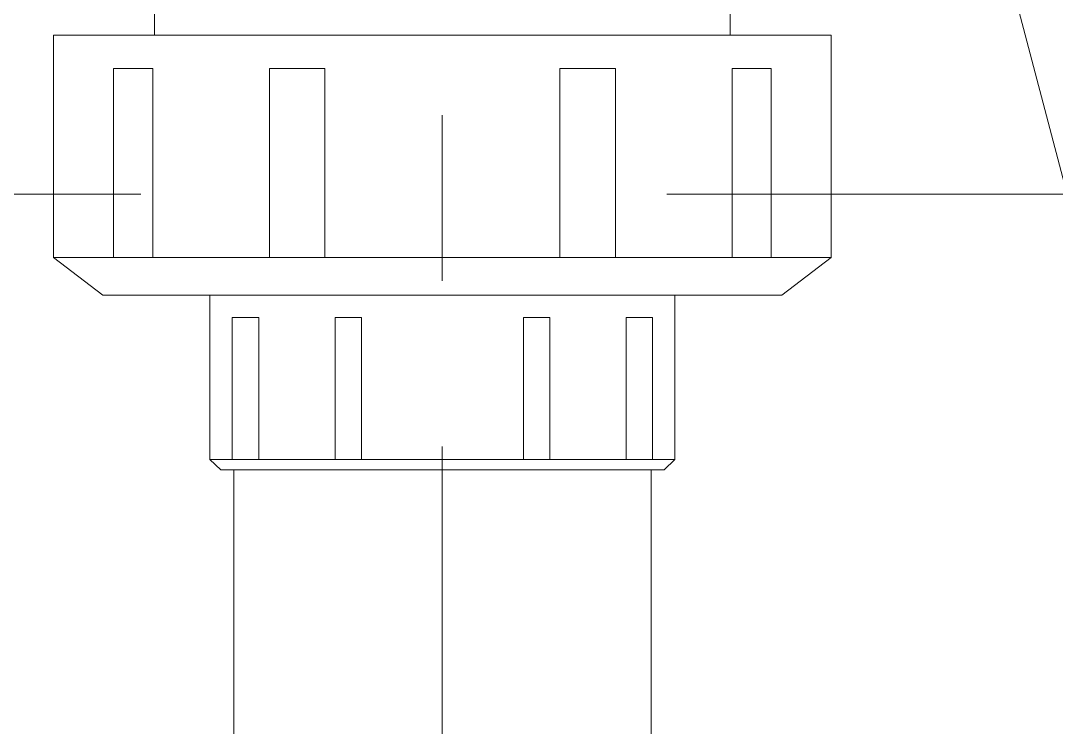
# Model space of a CAD drawing. Header units: millimetres. Extents: x 3795014 to 4300160, y 3869364 to 4016788.
# Drawn here: x 4228906.5 to 4229062.7, y 3922995.1 to 3923101.8 of the extents above; entities that cross this region are included whole.
import ezdxf

# ---------------------------------------------------------------- set-up
doc = ezdxf.new("R2010")
doc.units = ezdxf.units.MM
doc.linetypes.add('CENTER', pattern=[2, 1.25, -0.25, 0.25, -0.25])
doc.linetypes.add('осевая2', pattern=[28.575, 19.05, -3.175, 3.175, -3.175])
doc.layers.add('Дополнительная', color=7, linetype='Continuous', lineweight=18)
doc.layers.add('оси', color=7, linetype='осевая2', lineweight=13)

msp = doc.modelspace()

# ---------------------------------------------------------------- linework, layer by layer
at = {"layer": 'Дополнительная', "linetype": 'CENTER', "ltscale": 100}
msp.add_line((4228969.61, 3924837.49, 0), (4228970.1, 3922827.74, 0), dxfattribs=at)
at = {"layer": 'Дополнительная'}
for p, q in [((4229054.34, 3923113.68, 0), (4229074.79, 3923035.74, 0)), ((4228926.66, 3923099.57, 0), (4228926.66, 3923112.28, 0)), ((4229013.53, 3923099.57, 0), (4229013.53, 3923106.55, 0)), ((4228911.43, 3923066.04, 0), (4228911.43, 3923099.57, 0)), ((4229028.76, 3923099.57, 0), (4228911.43, 3923099.57, 0)), ((4229028.76, 3923066.04, 0), (4229028.76, 3923099.57, 0)), ((4228920.47, 3923094.56, 0), (4228920.47, 3923066.04, 0)), ((4228926.4, 3923094.56, 0), (4228920.47, 3923094.56, 0)), ((4228926.4, 3923066.04, 0), (4228926.4, 3923094.56, 0)), ((4228943.98, 3923094.56, 0), (4228943.98, 3923066.04, 0)), ((4228952.36, 3923094.56, 0), (4228943.98, 3923094.56, 0)), ((4228952.36, 3923066.04, 0), (4228952.36, 3923094.56, 0)), ((4228987.83, 3923094.56, 0), (4228996.21, 3923094.56, 0)), ((4228987.83, 3923066.04, 0), (4228987.83, 3923094.56, 0)), ((4228996.21, 3923094.56, 0), (4228996.21, 3923066.04, 0)), ((4229013.79, 3923094.56, 0), (4229019.72, 3923094.56, 0)), ((4229013.79, 3923066.04, 0), (4229013.79, 3923094.56, 0)), ((4229019.72, 3923094.56, 0), (4229019.72, 3923066.04, 0)), ((4228911.43, 3923066.04, 0), (4228918.87, 3923060.36, 0)), ((4228911.43, 3923066.04, 0), (4229028.76, 3923066.04, 0)), ((4228911.43, 3923066.04, 0), (4229028.76, 3923066.04, 0)), ((4229028.76, 3923066.04, 0), (4229021.32, 3923060.36, 0)), ((4228970.1, 3923060.36, 0), (4228918.87, 3923060.36, 0)), ((4228935.02, 3923035.57, 0), (4228935.02, 3923060.36, 0)), ((4228970.1, 3923060.36, 0), (4229021.32, 3923060.36, 0)), ((4229005.17, 3923035.57, 0), (4229005.17, 3923060.36, 0)), ((4228942.37, 3923056.95, 0), (4228938.39, 3923056.95, 0)), ((4228938.39, 3923056.95, 0), (4228938.39, 3923035.57, 0)), ((4228942.37, 3923035.57, 0), (4228942.37, 3923056.95, 0)), ((4228957.87, 3923056.95, 0), (4228953.89, 3923056.95, 0)), ((4228953.89, 3923056.95, 0), (4228953.89, 3923035.57, 0)), ((4228957.87, 3923035.57, 0), (4228957.87, 3923056.95, 0)), ((4228982.32, 3923056.95, 0), (4228986.3, 3923056.95, 0)), ((4228982.32, 3923035.57, 0), (4228982.32, 3923056.95, 0)), ((4228986.3, 3923056.95, 0), (4228986.3, 3923035.57, 0)), ((4228997.83, 3923056.95, 0), (4229001.81, 3923056.95, 0)), ((4228997.83, 3923035.57, 0), (4228997.83, 3923056.95, 0)), ((4229001.81, 3923056.95, 0), (4229001.81, 3923035.57, 0)), ((4228935.02, 3923035.57, 0), (4228936.66, 3923033.98, 0)), ((4228935.02, 3923035.57, 0), (4229005.17, 3923035.57, 0)), ((4228935.02, 3923035.57, 0), (4229005.17, 3923035.57, 0)), ((4228938.39, 3923035.57, 0), (4228942.37, 3923035.57, 0)), ((4228953.89, 3923035.57, 0), (4228957.87, 3923035.57, 0)), ((4228986.3, 3923035.57, 0), (4228982.32, 3923035.57, 0)), ((4229001.81, 3923035.57, 0), (4228997.83, 3923035.57, 0)), ((4229005.17, 3923035.57, 0), (4229003.53, 3923033.98, 0)), ((4228936.66, 3923033.98, 0), (4229003.53, 3923033.98, 0)), ((4228936.66, 3923033.98, 0), (4229003.53, 3923033.98, 0))]:
    msp.add_line(p, q, dxfattribs=at)
at = {"layer": 'Дополнительная', "ltscale": 25, "elevation": 0}
msp.add_lwpolyline([(4228938.6, 3922976.6), (4229001.6, 3922976.6), (4229001.6, 3923033.98), (4228938.6, 3923033.98)], close=True, dxfattribs=at)
at = {"layer": 'оси', "ltscale": 25}
msp.add_line((4217732.73, 3923075.59), (4229531.19, 3923075.59), dxfattribs=at)

doc.saveas('drawing.dxf')
